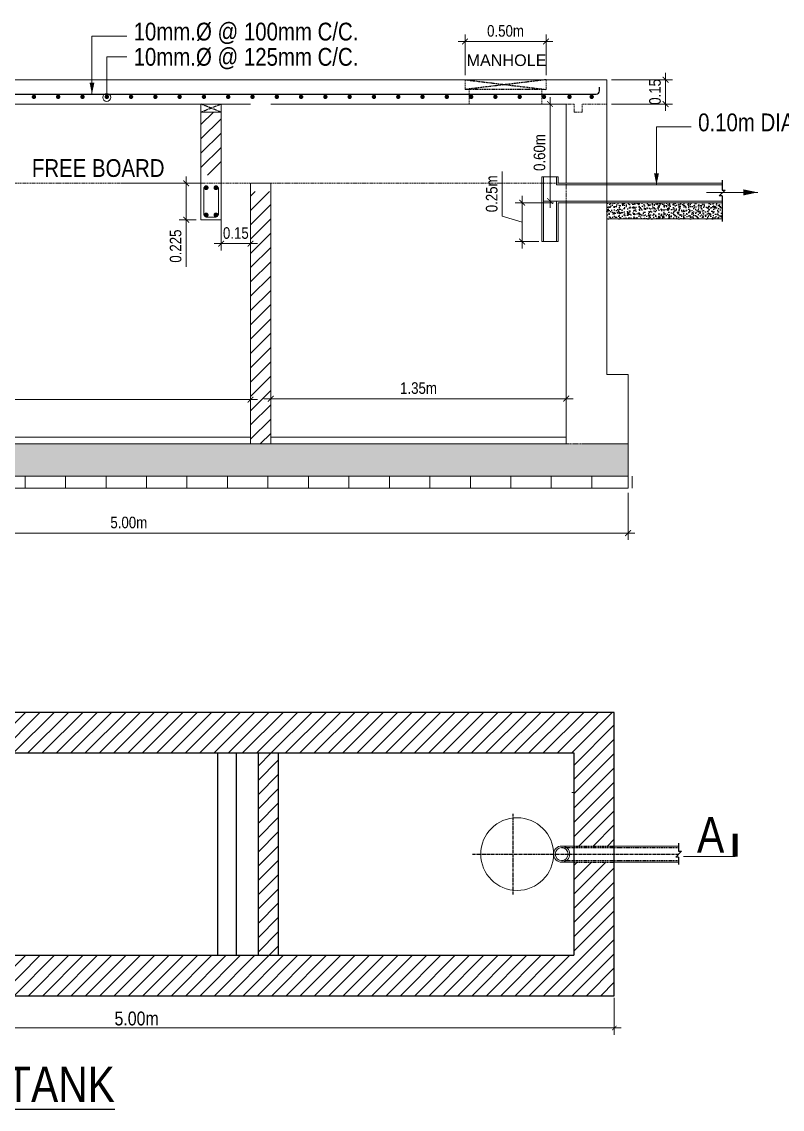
# Model space of a CAD drawing. Header units: inches. Extents: x -4010 to 65129, y -40138 to -1318.
# Drawn here: x 51222.6 to 51551.3, y -30250.5 to -29780 of the extents above; entities that cross this region are included whole.
import ezdxf

# ---------------------------------------------------------------- set-up
doc = ezdxf.new("R2010")
doc.units = ezdxf.units.IN
doc.header["$MEASUREMENT"] = 0
doc.header["$PDMODE"] = 99
for name, pattern in [('ACAD_ISO04W100', [30.5, 24, -3, 0.5, -3]), ('CENTER', [2, 1.25, -0.25, 0.25, -0.25]), ('DASHED', [0.75, 0.5, -0.25]), ('DASHED2', [0.375, 0.25, -0.125])]:
    doc.linetypes.add(name, pattern=pattern)
for name, color, linetype, lineweight in [('Brick', 42, 'Continuous', 0), ('DIM', 7, 'Continuous', 15), ('dot', 30, 'DASHED2', 15), ('GRID', 8, 'ACAD_ISO04W100', 15), ('LINE', 8, 'Continuous', 13), ('TAXT', 150, 'Continuous', 0)]:
    doc.layers.add(name, color=color, linetype=linetype, lineweight=lineweight)
for name, color, linetype in [('GRIDE', 8, 'CENTER'), ('Hatch', 3, 'Continuous'), ('LINE-1', 5, 'Continuous'), ('Rod', 1, 'Continuous'), ('wall', 3, 'Continuous')]:
    doc.layers.add(name, color=color, linetype=linetype)
doc.layers.add('text', color=7, linetype='Continuous', true_color=0x6a7cf1)
doc.styles.add('ARIAL', font='arial.ttf')
doc.styles.add('NARROW', font='ARIALN.TTF')
doc.styles.get("Standard").update_dxf_attribs({"font": 'ARIALN.TTF'})
doc.dimstyles.new('3-16', dxfattribs={"dimtxt": 5, "dimasz": 2.5, "dimexe": 3, "dimexo": 2, "dimgap": 2, "dimtad": 1, "dimdec": 1, "dimzin": 3, "dimdsep": 46, "dimlunit": 4, "dimtxsty": 'NARROW', "dimblk": 'ARCHTICK', "dimcen": 0, "dimdle": 3, "dimclrd": 256, "dimclre": 256, "dimclrt": 7, "dimaunit": 1, "dimadec": 3, "dimazin": 1, "dimtfac": 1, "dimtdec": 1, "dimtofl": 0, "dimtmove": 0, "dimatfit": 3, "dimldrblk": 'CLOSED', "dimfxl": 1, "dimtolj": 1, "dimtzin": 0, "dimlwd": -1, "dimlwe": -1, "dimarcsym": 0})
doc.dimstyles.new('L-SECTION', dxfattribs={"dimtxt": 4, "dimasz": 2, "dimexe": 3, "dimexo": 1, "dimgap": 1, "dimtad": 1, "dimdec": 0, "dimzin": 3, "dimdsep": 46, "dimlunit": 4, "dimtxsty": 'Standard', "dimblk1": 'ARCHTICK', "dimblk2": 'ARCHTICK', "dimsah": 1, "dimcen": 0.09375, "dimdle": 3, "dimclrd": 6, "dimclre": 6, "dimclrt": 6, "dimadec": 0, "dimazin": 0, "dimtfac": 1, "dimtdec": 0, "dimtofl": 0, "dimtmove": 1, "dimatfit": 3, "dimldrblk": 'ARCHTICK', "dimfxl": 3, "dimtolj": 1, "dimtzin": 0, "dimlwd": -1, "dimlwe": -1, "dimarcsym": 0})
pattern_1 = [(45, (-33431.412, -36936.803), (-3.09359217, 3.09359217), [])]

# ---------------------------------------------------------------- blocks, each defined once
blk = doc.blocks.new('AR')
at = {"layer": 'DIM'}
blk.add_lwpolyline([(0, 0, 0, 37.5, 0), (89.2, 0, 37.5, 37.5, 0)], format="xyseb", dxfattribs=at)
blk = doc.blocks.new('_DOTSMALL')
at = {"color": 0, "linetype": 'ByBlock', "const_width": 0.5}
blk.add_lwpolyline([(-0.0625, 0, 1), (0.0625, 0, 1)], format="xyb", close=True, dxfattribs=at)
blk = doc.blocks.new('_ArchTick')
at = {"layer": 'GRID', "color": 0, "const_width": 0.15}
blk.add_lwpolyline([(-0.5, -0.5), (0.5, 0.5)], dxfattribs=at)
blk = doc.blocks.new('*D1101')
at = {"layer": 'Defpoints', "color": 0, "linetype": 'ByBlock'}
for p in [(51065.71, -30201.36), (51478.71, -30201.36), (51478.71, -30215.33)]:
    blk.add_point(p, dxfattribs=at)
at = {"layer": 'DIM', "color": 6}
for p, q in [((51065.71, -30202.36), (51065.71, -30218.33)), ((51478.71, -30202.36), (51478.71, -30218.33)), ((51062.71, -30215.33), (51481.71, -30215.33))]:
    blk.add_line(p, q, dxfattribs=at)
at = {"layer": 'DIM', "color": 6, "linetype": 'ByBlock', "xscale": 2, "yscale": 2, "zscale": 2, "rotation": 180}
blk.add_blockref('_ArchTick', (51065.71, -30215.33), dxfattribs=at)
at = {"layer": 'DIM', "color": 6, "linetype": 'ByBlock', "xscale": 2, "yscale": 2, "zscale": 2}
blk.add_blockref('_ArchTick', (51478.71, -30215.33), dxfattribs=at)
at = {"layer": 'DIM', "color": 6, "linetype": 'ByBlock', "insert": (51272.21, -30211.27), "char_height": 4, "attachment_point": 5}
blk.add_mtext('\\A1;{\\H1.5x;5.00m}', dxfattribs=at)
blk = doc.blocks.new('*D1105')
at = {"layer": 'Defpoints', "color": 0, "linetype": 'Continuous'}
for p in [(51449.19, -29788.52), (51414.19, -29805.08), (51449.19, -29805.08)]:
    blk.add_point(p, dxfattribs=at)
at = {"layer": 'TAXT', "linetype": 'Continuous'}
for p, q in [((51414.19, -29803.08), (51414.19, -29785.52)), ((51449.19, -29803.08), (51449.19, -29785.52)), ((51411.19, -29788.52), (51452.19, -29788.52))]:
    blk.add_line(p, q, dxfattribs=at)
at = {"layer": 'TAXT', "linetype": 'Continuous', "xscale": 2.5, "yscale": 2.5, "zscale": 2.5, "rotation": 180}
blk.add_blockref('_ArchTick', (51414.19, -29788.52), dxfattribs=at)
at = {"layer": 'TAXT', "linetype": 'Continuous', "xscale": 2.5, "yscale": 2.5, "zscale": 2.5}
blk.add_blockref('_ArchTick', (51449.19, -29788.52), dxfattribs=at)
at = {"layer": 'TAXT', "color": 7, "linetype": 'Continuous', "insert": (51431.69, -29783.96), "char_height": 5, "attachment_point": 5, "style": 'NARROW'}
blk.add_mtext('\\A1;0.50m', dxfattribs=at)
blk = doc.blocks.new('_Closed')
at = {"layer": 'wall', "color": 0, "lineweight": -2}
for p, q in [((-1, 0.17), (0, 0)), ((-1, 0.17), (-1, -0.17)), ((0, 0), (-1, -0.17)), ((0, 0), (-1, 0))]:
    blk.add_line(p, q, dxfattribs=at)
blk = doc.blocks.new('*D1107')
at = {"layer": 'Defpoints', "color": 0, "linetype": 'Continuous'}
for p in [(51308.77, -29849.88), (51321.44, -29849.88), (51321.44, -29875.98)]:
    blk.add_point(p, dxfattribs=at)
at = {"layer": 'TAXT', "linetype": 'Continuous'}
for p, q in [((51308.77, -29851.88), (51308.77, -29878.98)), ((51321.44, -29851.88), (51321.44, -29878.98)), ((51305.77, -29875.98), (51324.44, -29875.98))]:
    blk.add_line(p, q, dxfattribs=at)
at = {"layer": 'TAXT', "linetype": 'Continuous', "xscale": 2.5, "yscale": 2.5, "zscale": 2.5, "rotation": 180}
blk.add_blockref('_ArchTick', (51308.77, -29875.98), dxfattribs=at)
at = {"layer": 'TAXT', "linetype": 'Continuous', "xscale": 2.5, "yscale": 2.5, "zscale": 2.5}
blk.add_blockref('_ArchTick', (51321.44, -29875.98), dxfattribs=at)
at = {"layer": 'TAXT', "color": 7, "linetype": 'Continuous', "insert": (51315.11, -29871.43), "char_height": 5, "attachment_point": 5, "style": 'NARROW'}
blk.add_mtext('\\A1;0.15', dxfattribs=at)
blk = doc.blocks.new('*D1108')
at = {"layer": 'Defpoints', "color": 0, "linetype": 'Continuous'}
for p in [(51300.02, -29849.88), (51293.64, -29865.63), (51300.02, -29865.63)]:
    blk.add_point(p, dxfattribs=at)
at = {"layer": 'TAXT', "linetype": 'Continuous'}
for p, q in [((51293.64, -29846.88), (51293.64, -29865.63)), ((51298.02, -29849.88), (51290.64, -29849.88)), ((51298.02, -29865.63), (51290.64, -29865.63)), ((51293.64, -29865.63), (51293.64, -29886))]:
    blk.add_line(p, q, dxfattribs=at)
at = {"layer": 'TAXT', "linetype": 'Continuous', "xscale": 2.5, "yscale": 2.5, "zscale": 2.5}
for p, rotation in [((51293.64, -29849.88), 90), ((51293.64, -29865.63), 270)]:
    blk.add_blockref('_ArchTick', p, dxfattribs=dict(at, rotation=rotation))
at = {"layer": 'TAXT', "color": 7, "linetype": 'Continuous', "insert": (51289.09, -29877.06), "char_height": 5, "attachment_point": 5, "rotation": 90, "style": 'NARROW'}
blk.add_mtext('\\A1;0.225', dxfattribs=at)
blk = doc.blocks.new('*D1112')
at = {"layer": 'Defpoints', "color": 0, "linetype": 'Continuous'}
for p in [(51475.44, -29805.08), (51475.44, -29815.58), (51500.87, -29815.58)]:
    blk.add_point(p, dxfattribs=at)
at = {"layer": 'TAXT', "linetype": 'Continuous'}
for p, q in [((51500.87, -29802.08), (51500.87, -29818.58)), ((51477.44, -29805.08), (51503.87, -29805.08)), ((51477.44, -29815.58), (51503.87, -29815.58))]:
    blk.add_line(p, q, dxfattribs=at)
at = {"layer": 'TAXT', "linetype": 'Continuous', "xscale": 2.5, "yscale": 2.5, "zscale": 2.5}
for p, rotation in [((51500.87, -29805.08), 90), ((51500.87, -29815.58), 270)]:
    blk.add_blockref('_ArchTick', p, dxfattribs=dict(at, rotation=rotation))
at = {"layer": 'TAXT', "color": 7, "linetype": 'Continuous', "insert": (51496.32, -29810.33), "char_height": 5, "attachment_point": 5, "rotation": 90, "style": 'NARROW'}
blk.add_mtext('\\A1;0.15', dxfattribs=at)
blk = doc.blocks.new('*D1116')
at = {"layer": 'Defpoints', "color": 0, "linetype": 'Continuous'}
for p in [(51053.02, -29981.83), (51484.64, -29981.83), (51484.64, -30001.2)]:
    blk.add_point(p, dxfattribs=at)
at = {"layer": 'TAXT', "linetype": 'Continuous'}
for p, q in [((51053.02, -29983.83), (51053.02, -30004.2)), ((51484.64, -29983.83), (51484.64, -30004.2)), ((51050.02, -30001.2), (51487.64, -30001.2))]:
    blk.add_line(p, q, dxfattribs=at)
at = {"layer": 'TAXT', "linetype": 'Continuous', "xscale": 2.5, "yscale": 2.5, "zscale": 2.5, "rotation": 180}
blk.add_blockref('_ArchTick', (51053.02, -30001.2), dxfattribs=at)
at = {"layer": 'TAXT', "linetype": 'Continuous', "xscale": 2.5, "yscale": 2.5, "zscale": 2.5}
blk.add_blockref('_ArchTick', (51484.64, -30001.2), dxfattribs=at)
at = {"layer": 'TAXT', "color": 7, "linetype": 'Continuous', "insert": (51268.83, -29996.65), "char_height": 5, "attachment_point": 5, "style": 'NARROW'}
blk.add_mtext('\\A1;5.00m', dxfattribs=at)
blk = doc.blocks.new('*D1117')
at = {"layer": 'Defpoints', "color": 0, "linetype": 'Continuous'}
for p in [(51457.94, -29815.58), (51450.94, -29857.56), (51457.94, -29857.56)]:
    blk.add_point(p, dxfattribs=at)
at = {"layer": 'TAXT', "linetype": 'Continuous'}
for p, q in [((51455.94, -29815.58), (51447.94, -29815.58)), ((51450.94, -29812.58), (51450.94, -29860.56)), ((51455.94, -29857.56), (51447.94, -29857.56))]:
    blk.add_line(p, q, dxfattribs=at)
at = {"layer": 'TAXT', "linetype": 'Continuous', "xscale": 2.5, "yscale": 2.5, "zscale": 2.5}
for p, rotation in [((51450.94, -29815.58), 90), ((51450.94, -29857.56), 270)]:
    blk.add_blockref('_ArchTick', p, dxfattribs=dict(at, rotation=rotation))
at = {"layer": 'TAXT', "color": 7, "linetype": 'Continuous', "insert": (51446.39, -29836.57), "char_height": 5, "attachment_point": 5, "rotation": 90, "style": 'NARROW'}
blk.add_mtext('\\A1;0.60m', dxfattribs=at)
blk = doc.blocks.new('*D1118')
at = {"layer": 'Defpoints', "color": 0, "linetype": 'Continuous'}
for p in [(51454.44, -29858.26), (51438.86, -29875.06), (51448.14, -29875.06)]:
    blk.add_point(p, dxfattribs=at)
at = {"layer": 'TAXT', "linetype": 'Continuous'}
for p, q in [((51430.3, -29864.09), (51430.3, -29844.77)), ((51452.44, -29858.26), (51435.86, -29858.26)), ((51438.86, -29855.26), (51438.86, -29878.06)), ((51438.86, -29866.66), (51430.3, -29864.09)), ((51446.14, -29875.06), (51435.86, -29875.06))]:
    blk.add_line(p, q, dxfattribs=at)
at = {"layer": 'TAXT', "linetype": 'Continuous', "xscale": 2.5, "yscale": 2.5, "zscale": 2.5}
for p, rotation in [((51438.86, -29858.26), 90), ((51438.86, -29875.06), 270)]:
    blk.add_blockref('_ArchTick', p, dxfattribs=dict(at, rotation=rotation))
at = {"layer": 'TAXT', "color": 7, "linetype": 'Continuous', "insert": (51425.75, -29854.43), "char_height": 5, "attachment_point": 5, "rotation": 90, "style": 'NARROW'}
blk.add_mtext('\\A1;0.25m', dxfattribs=at)
blk = doc.blocks.new('*D1120')
at = {"layer": 'Defpoints', "color": 0, "linetype": 'Continuous'}
for p in [(51321.44, -29943.47), (51079.94, -29959.78), (51321.44, -29959.78)]:
    blk.add_point(p, dxfattribs=at)
at = {"layer": 'TAXT', "linetype": 'Continuous'}
for p, q in [((51076.94, -29943.47), (51324.44, -29943.47)), ((51079.94, -29957.78), (51079.94, -29940.47)), ((51321.44, -29957.78), (51321.44, -29940.47))]:
    blk.add_line(p, q, dxfattribs=at)
at = {"layer": 'TAXT', "linetype": 'Continuous', "xscale": 2.5, "yscale": 2.5, "zscale": 2.5, "rotation": 180}
blk.add_blockref('_ArchTick', (51079.94, -29943.47), dxfattribs=at)
at = {"layer": 'TAXT', "linetype": 'Continuous', "xscale": 2.5, "yscale": 2.5, "zscale": 2.5}
blk.add_blockref('_ArchTick', (51321.44, -29943.47), dxfattribs=at)
at = {"layer": 'TAXT', "color": 7, "linetype": 'Continuous', "insert": (51200.69, -29938.92), "char_height": 5, "attachment_point": 5, "style": 'NARROW'}
blk.add_mtext('\\A1;3.00m', dxfattribs=at)
blk = doc.blocks.new('*D1121')
at = {"layer": 'Defpoints', "color": 0, "linetype": 'Continuous'}
for p in [(51457.94, -29943.06), (51330.19, -29959.78), (51457.94, -29959.78)]:
    blk.add_point(p, dxfattribs=at)
at = {"layer": 'TAXT', "linetype": 'Continuous'}
for p, q in [((51327.19, -29943.06), (51460.94, -29943.06)), ((51330.19, -29957.78), (51330.19, -29940.06)), ((51457.94, -29957.78), (51457.94, -29940.06))]:
    blk.add_line(p, q, dxfattribs=at)
at = {"layer": 'TAXT', "linetype": 'Continuous', "xscale": 2.5, "yscale": 2.5, "zscale": 2.5, "rotation": 180}
blk.add_blockref('_ArchTick', (51330.19, -29943.06), dxfattribs=at)
at = {"layer": 'TAXT', "linetype": 'Continuous', "xscale": 2.5, "yscale": 2.5, "zscale": 2.5}
blk.add_blockref('_ArchTick', (51457.94, -29943.06), dxfattribs=at)
at = {"layer": 'TAXT', "color": 7, "linetype": 'Continuous', "insert": (51394.07, -29938.51), "char_height": 5, "attachment_point": 5, "style": 'NARROW'}
blk.add_mtext('\\A1;1.35m', dxfattribs=at)

msp = doc.modelspace()

# ---------------------------------------------------------------- hatches: boundary and pattern name
at = {"layer": 'Hatch', "linetype": 'Continuous'}
h = msp.add_hatch(dxfattribs=at)
h.set_pattern_fill('ANSI31', color=256, scale=35, style=0)
h.set_pattern_definition([(45, (-32969.68, -36927.6436), (-3.09359217, 3.09359217), [])])
h.paths.add_polyline_path([(51308.77, -29819.078), (51300.02, -29819.078), (51300.02, -29846.378), (51308.77, -29846.378)])
h = msp.add_hatch(dxfattribs=at)
h.set_pattern_fill('ANSI31', color=256, scale=35, style=0)
h.set_pattern_definition([(45, (-32948.2585, -36927.6436), (-3.09359217, 3.09359217), [])])
h.paths.add_polyline_path([(51330.192, -29899.578), (51330.192, -29871.578), (51330.192, -29853.378), (51321.442, -29853.378), (51321.442, -29871.578), (51321.442, -29899.578), (51321.442, -29948.064, -1), (51321.442, -29948.117), (51321.442, -29962.158), (51321.442, -29962.578), (51330.192, -29962.578), (51330.192, -29948.117, -1), (51330.192, -29948.064), (51330.192, -29947.95)])
h.paths.add_polyline_path([(51323.353, -29946.41), (51328.281, -29946.41), (51328.281, -29949.77), (51323.353, -29949.77)], flags=24)
at = {"layer": 'Hatch'}
h = msp.add_hatch(dxfattribs=at)
h.set_pattern_fill('AR-CONC', color=256, scale=0.42, style=0)
h.set_pattern_definition([(50, (51293.978, -30228.721), (3.012493, -0.263559), [0.315, -3.465]), (355, (51293.978, -30228.721), (-0.582756, 3.159207), [0.252, -2.772]), (100.4514, (51294.229, -30228.743), (2.42974, 2.895646), [0.267709, -2.944797]), (46.1842, (51293.978, -30227.881), (4.482412, -0.69518), [0.4725, -5.1975]), (96.6356, (51294.3514, -30227.939), (3.925583, 4.091295), [0.401563, -4.417195]), (351.1842, (51293.978, -30227.881), (3.92558, 4.0913), [0.378, -4.158]), (21, (51294.398, -30228.091), (2.50701, -1.691), [0.315, -3.465]), (326, (51294.398, -30228.091), (1.021924, 3.04563), [0.252, -2.772]), (71.4514, (51294.6068, -30228.232), (3.528935, 1.354628), [0.267709, -2.944797]), (37.5, (51293.9779, -30228.721), (0.0510714, 1.3981542), [0, -2.7384, 0, -2.814, 0, -2.7825]), (7.5, (51293.9779, -30228.721), (1.104892, 1.656529), [0, -1.6044, 0, -2.6754, 0, -1.0605]), (327.5, (51293.0413, -30228.721), (2.2420542, -0.0947305), [0, -1.05, 0, -3.276, 0, -4.347]), (317.5, (51292.6213, -30228.721), (2.449382, 0.420441), [0, -1.365, 0, -2.1756, 0, -3.087])])
h.paths.add_polyline_path([(51475.442, -29858.26), (51475.442, -29865.26), (51525.345, -29865.26), (51525.345, -29858.26)])
h = msp.add_hatch(dxfattribs=at)
h.set_pattern_fill('AR-CONC', color=256, scale=0.42, style=0)
h.set_pattern_definition([(50, (-33434.679, -36927.6436), (3.01249277, -0.26355897), [0.315, -3.465]), (355, (-33434.679, -36927.6436), (-0.5827556, 3.15920696), [0.252, -2.772]), (100.4514, (-33434.428, -36927.6655), (2.4297394, 2.89564608), [0.2677088, -2.94479687]), (46.1842, (-33434.679, -36926.8036), (4.4824124, -0.69517986), [0.4725, -5.1975]), (96.6356, (-33434.3054, -36926.8615), (3.92558336, 4.09129506), [0.4015632, -4.4171946]), (351.1842, (-33434.679, -36926.8036), (3.92558017, 4.09129812), [0.378, -4.158]), (21, (-33434.259, -36927.0136), (2.50700962, -1.69099934), [0.315, -3.465]), (326, (-33434.259, -36927.0136), (1.02192439, 3.04563019), [0.252, -2.772]), (71.4514, (-33434.05, -36927.1545), (3.52893504, 1.35462809), [0.2677088, -2.94479687]), (37.5, (-33434.6789, -36927.6436), (0.051071392, 1.398154186), [0, -2.7384, 0, -2.814, 0, -2.7825]), (7.5, (-33434.6789, -36927.6436), (1.104892057, 1.65652919), [0, -1.6044, 0, -2.6754, 0, -1.0605]), (327.5, (-33435.6155, -36927.6436), (2.242054232, -0.094730461), [0, -1.05, 0, -3.276, 0, -4.347]), (317.5, (-33436.0355, -36927.6436), (2.44938191, 0.420440926), [0, -1.365, 0, -2.1756, 0, -3.087])])
h.paths.add_polyline_path([(51484.642, -29962.578), (51467.112, -29962.578), (51466.692, -29962.578), (51457.942, -29962.578), (51330.192, -29962.578), (51321.442, -29962.578), (51109.302, -29962.578, -1), (51109.25, -29962.578), (51108.856, -29962.578), (51079.942, -29962.578), (51077.301, -29962.578), (51077.301, -29959.078), (51073.011, -29959.078), (51073.011, -29962.578), (51062.442, -29962.578), (51053.02, -29962.578), (51053.02, -29976.578), (51484.642, -29976.578)])
at = {"layer": 'Hatch', "linetype": 'Continuous'}
h = msp.add_hatch(dxfattribs=at)
h.set_pattern_fill('ANSI31', color=256, scale=35, style=0)
h.set_pattern_definition(pattern_1)
h.paths.add_polyline_path([(51478.709, -30078.861), (51065.709, -30078.861), (51065.709, -30108.611), (51065.709, -30122.611), (51065.709, -30136.611), (51083.209, -30136.611), (51083.209, -30128.542, -1), (51083.209, -30128.489), (51083.209, -30128.375), (51083.209, -30113.473, -1), (51083.209, -30113.421), (51083.209, -30113.307), (51083.209, -30096.361), (51297.729, -30096.361, -1), (51297.782, -30096.361), (51311.154, -30096.361, -1), (51311.206, -30096.361), (51324.289, -30096.361), (51324.709, -30096.361), (51461.209, -30096.361), (51461.209, -30113.421, -1), (51461.209, -30113.473), (51461.209, -30117.986), (51461.209, -30128.489, -1), (51461.209, -30128.542), (51461.209, -30134.441), (51461.209, -30136.611), (51478.709, -30136.611)])
h.paths.add_polyline_path([(51478.709, -30143.611), (51461.209, -30143.611), (51461.209, -30183.861), (51324.009, -30183.861), (51311.206, -30183.861, -1), (51311.154, -30183.861), (51311.04, -30183.861), (51297.782, -30183.861, -1), (51297.729, -30183.861), (51297.615, -30183.861), (51083.209, -30183.861), (51083.209, -30143.611), (51065.709, -30143.611), (51065.709, -30157.611), (51065.709, -30171.611), (51065.709, -30201.361), (51478.709, -30201.361)])
h.paths.add_polyline_path([(51076.421, -30125.6), (51082.371, -30125.6), (51082.371, -30130.85), (51076.421, -30130.85)], flags=24)
h.paths.add_polyline_path([(51468.735, -30129.467), (51472.095, -30129.467), (51472.095, -30132.827), (51468.735, -30132.827)], flags=24)
h = msp.add_hatch(dxfattribs=at)
h.set_pattern_fill('ANSI31', color=256, scale=35, style=0)
h.set_pattern_definition(pattern_1)
h.paths.add_polyline_path([(51333.459, -30096.361), (51324.709, -30096.361), (51324.709, -30168.111), (51324.709, -30183.861), (51333.459, -30183.861), (51333.459, -30168.111)])
h.paths.add_polyline_path([(51037.709, -30157.611), (51037.709, -30171.611), (51065.709, -30171.611), (51065.709, -30157.611), (51051.709, -30157.611)])
h.paths.add_polyline_path([(51051.709, -30122.611), (51065.709, -30122.611), (51065.709, -30108.611), (51037.709, -30108.611), (51037.709, -30136.611), (51051.709, -30136.611)])
h.paths.add_polyline_path([(51051.709, -30143.611), (51037.709, -30143.611), (51037.709, -30157.611), (51051.709, -30157.611)])
at = {"layer": 'LINE'}
h = msp.add_hatch(dxfattribs=at)
h.set_pattern_fill('LINE', color=256, scale=140, angle=90, style=0)
h.set_pattern_definition([(90, (51101.477, -30225.221), (-17.5, 1e-15), [])])
h.paths.add_polyline_path([(51057.647, -29976.578), (51057.647, -29981.828), (51303.941, -29981.828), (51303.941, -29976.578)])
h = msp.add_hatch(dxfattribs=at)
h.set_pattern_fill('LINE', color=256, scale=140, angle=90, style=0)
h.set_pattern_definition([(90, (51293.978, -30225.221), (-17.5, 1e-15), [])])
h.paths.add_polyline_path([(51250.147, -29976.578), (51250.147, -29981.828), (51496.442, -29981.828), (51496.442, -29976.578)])

# ---------------------------------------------------------------- linework, layer by layer
at = {"layer": 'Brick'}
for p, q in [((51300.02, -29819.078), (51308.77, -29819.078)), ((51300.02, -29865.628), (51300.02, -29819.078)), ((51308.77, -29865.628), (51308.77, -29819.078)), ((51321.442, -29899.578), (51321.442, -29849.878)), ((51330.192, -29849.878), (51321.442, -29849.878)), ((51330.192, -29899.578), (51330.192, -29849.878)), ((51300.02, -29865.628), (51308.77, -29865.628)), ((51321.442, -29962.578), (51321.442, -29899.578)), ((51330.192, -29962.578), (51330.192, -29899.578))]:
    msp.add_line(p, q, dxfattribs=at)
at = {"layer": 'DIM'}
for p, q in [((51321.022, -29815.578), (51312.955, -29815.578)), ((51446.322, -29815.578), (51442.279, -29815.578)), ((51457.942, -29849.458), (51457.942, -29838.095)), ((51301.227, -29851.737), (51301.227, -29863.621)), ((51307.564, -29851.737), (51307.564, -29863.621)), ((51302.271, -29864.589), (51306.52, -29864.589)), ((51484.642, -29932.547), (51484.642, -29962.578)), ((51321.442, -29962.158), (51321.442, -29947.95)), ((51321.442, -29962.158), (51321.442, -29947.95)), ((51330.192, -29962.158), (51330.192, -29947.95)), ((51330.192, -29962.158), (51330.192, -29947.95)), ((51457.942, -29962.158), (51457.942, -29947.95)), ((51321.022, -29962.578), (51312.955, -29962.578)), ((51467.112, -29962.578), (51484.642, -29962.578)), ((51323.589, -30096.361), (51297.615, -30096.361)), ((51324.289, -30096.361), (51311.04, -30096.361)), ((51461.349, -30113.447), (51460.292, -30113.447)), ((51461.209, -30117.986), (51461.209, -30113.307)), ((51447.341, -30128.484), (51447.542, -30128.678)), ((51461.209, -30134.441), (51461.209, -30128.375)), ((51425.472, -30151.156), (51425.674, -30151.35)), ((51324.289, -30183.861), (51297.615, -30183.861)), ((51324.289, -30183.861), (51311.04, -30183.861)), ((51324.289, -30183.861), (51311.04, -30183.861))]:
    msp.add_line(p, q, dxfattribs=at)
at = {"layer": 'DIM', "lineweight": 5}
for p, q in [((51300.02, -29849.878), (51265.828, -29849.878)), ((51478.709, -30191.283), (51478.709, -30189.883))]:
    msp.add_line(p, q, dxfattribs=at)
at = {"layer": 'dot'}
for points, const_width in [([(51227.345, -29812.469, 1), (51228.29, -29812.469, 1)], 0.945), ([(51237.845, -29812.469, 1), (51238.79, -29812.469, 1)], 0.945), ([(51248.345, -29812.469, 1), (51249.29, -29812.469, 1)], 0.945), ([(51258.845, -29812.469, 1), (51259.79, -29812.469, 1)], 0.945), ([(51269.345, -29812.469, 1), (51270.29, -29812.469, 1)], 0.945), ([(51279.845, -29812.469, 1), (51280.79, -29812.469, 1)], 0.945), ([(51290.345, -29812.469, 1), (51291.29, -29812.469, 1)], 0.945), ([(51300.845, -29812.469, 1), (51301.79, -29812.469, 1)], 0.945), ([(51311.345, -29812.469, 1), (51312.29, -29812.469, 1)], 0.945), ([(51321.845, -29812.469, 1), (51322.79, -29812.469, 1)], 0.945), ([(51332.345, -29812.469, 1), (51333.29, -29812.469, 1)], 0.945), ([(51342.845, -29812.469, 1), (51343.79, -29812.469, 1)], 0.945), ([(51353.345, -29812.469, 1), (51354.29, -29812.469, 1)], 0.945), ([(51363.845, -29812.469, 1), (51364.79, -29812.469, 1)], 0.945), ([(51374.345, -29812.469, 1), (51375.29, -29812.469, 1)], 0.945), ([(51384.845, -29812.469, 1), (51385.79, -29812.469, 1)], 0.945), ([(51395.345, -29812.469, 1), (51396.29, -29812.469, 1)], 0.945), ([(51405.845, -29812.469, 1), (51406.79, -29812.469, 1)], 0.945), ([(51416.345, -29812.469, 1), (51417.29, -29812.469, 1)], 0.945), ([(51426.845, -29812.469, 1), (51427.79, -29812.469, 1)], 0.945), ([(51437.345, -29812.469, 1), (51438.29, -29812.469, 1)], 0.945), ([(51447.845, -29812.469, 1), (51448.79, -29812.469, 1)], 0.945), ([(51458.894, -29812.469, 1), (51459.839, -29812.469, 1)], 0.945), ([(51468.464, -29812.469, 1), (51469.409, -29812.469, 1)], 0.945), ([(51301.746, -29851.778, -1), (51302.796, -29851.778, -1)], 1.05), ([(51307.045, -29851.778, 1), (51305.995, -29851.778, 1)], 1.05), ([(51301.746, -29863.579, -1), (51302.796, -29863.579, -1)], 1.05), ([(51307.045, -29863.579, 1), (51305.995, -29863.579, 1)], 1.05)]:
    msp.add_lwpolyline(points, format="xyb", close=True, dxfattribs=dict(at, const_width=const_width))
at = {"layer": 'GRIDE', "linetype": 'DASHED'}
for p, q in [((51449.192, -29805.078), (51414.192, -29809.278)), ((51414.192, -29805.078), (51449.192, -29809.278)), ((51447.442, -29809.278), (51415.942, -29809.278))]:
    msp.add_line(p, q, dxfattribs=at)
at = {"layer": 'GRIDE'}
for p, q in [((51300.02, -29819.078), (51308.77, -29815.578)), ((51308.77, -29819.078), (51300.02, -29815.578)), ((51434.959, -30157.611), (51434.959, -30122.611)), ((51417.459, -30140.111), (51506.525, -30140.111))]:
    msp.add_line(p, q, dxfattribs=at)
at = {"layer": 'LINE'}
for p, q in [((51252.918, -29786.166), (51267.928, -29786.166)), ((51252.918, -29811.297), (51252.918, -29786.166)), ((51259.303, -29795.207), (51267.928, -29795.207)), ((51259.303, -29811.757), (51259.303, -29795.207)), ((51034.442, -29805.078), (51475.442, -29805.078)), ((51475.442, -29805.078), (51475.442, -29815.578)), ((51415.942, -29809.278), (51414.192, -29809.278)), ((51449.192, -29809.278), (51447.442, -29809.278)), ((51079.942, -29815.578), (51321.442, -29815.578)), ((51300.02, -29815.578), (51308.77, -29815.578)), ((51300.02, -29819.078), (51300.02, -29815.578)), ((51308.77, -29819.078), (51308.77, -29815.578)), ((51330.192, -29815.578), (51457.942, -29815.578)), ((51457.942, -29815.578), (51457.942, -29849.878)), ((51475.442, -29815.578), (51475.442, -29932.547)), ((51496.953, -29850.578), (51496.953, -29825.447)), ((51496.953, -29825.447), (51511.963, -29825.447)), ((51447.442, -29847.06), (51447.442, -29875.06)), ((51454.442, -29847.06), (51447.442, -29847.06)), ((51448.142, -29847.06), (51448.142, -29875.06)), ((51453.742, -29847.06), (51453.742, -29850.578)), ((51454.442, -29847.06), (51454.442, -29849.878)), ((51453.742, -29850.578), (51525.345, -29850.578)), ((51454.442, -29849.878), (51525.345, -29849.878)), ((51518.571, -29853.808), (51540.732, -29853.808)), ((51453.742, -29857.56), (51453.742, -29875.06)), ((51453.742, -29857.56), (51525.345, -29857.56)), ((51454.442, -29858.26), (51454.442, -29875.06)), ((51454.442, -29858.26), (51525.345, -29858.26)), ((51457.942, -29858.26), (51457.942, -29962.578)), ((51475.442, -29865.26), (51525.345, -29865.26)), ((51454.442, -29875.06), (51447.442, -29875.06)), ((51475.442, -29932.547), (51484.642, -29932.547)), ((51079.942, -29959.778), (51321.442, -29959.778)), ((51330.192, -29959.778), (51457.942, -29959.778)), ((51079.942, -29962.578), (51321.442, -29962.578)), ((51321.442, -29962.578), (51330.192, -29962.578)), ((51330.192, -29962.578), (51457.942, -29962.578)), ((51484.642, -29981.828), (51484.642, -29962.578)), ((51484.642, -29981.828), (51484.642, -29962.578)), ((51053.02, -29976.578), (51484.642, -29976.578)), ((51053.02, -29981.828), (51484.642, -29981.828)), ((51455.959, -30136.611), (51461.209, -30136.611)), ((51478.709, -30136.611), (51506.718, -30136.611)), ((51530.934, -30141.155), (51508.557, -30141.155)), ((51455.959, -30143.611), (51461.209, -30143.611)), ((51478.709, -30143.611), (51506.718, -30143.611))]:
    msp.add_line(p, q, dxfattribs=at)
at = {"layer": 'LINE', "linetype": 'DASHED'}
for p, q in [((51414.192, -29809.278), (51414.192, -29805.078)), ((51449.192, -29809.278), (51449.192, -29805.078)), ((51415.942, -29815.578), (51415.942, -29809.278)), ((51447.442, -29815.578), (51447.442, -29809.278)), ((51461.391, -29815.578), (51457.942, -29815.578)), ((51461.391, -29815.578), (51461.391, -29819.078)), ((51464.891, -29815.578), (51464.891, -29819.078)), ((51475.442, -29815.578), (51464.891, -29815.578)), ((51464.891, -29819.078), (51461.391, -29819.078)), ((51457.942, -29858.26), (51457.942, -29847.708)), ((51090.442, -29849.878), (51457.942, -29849.878)), ((51457.942, -29962.578), (51466.692, -29962.578)), ((51466.692, -29962.578), (51475.442, -29962.578))]:
    msp.add_line(p, q, dxfattribs=at)
at = {"layer": 'LINE', "const_width": 2.1}
msp.add_lwpolyline([(51530.934, -30131.283), (51530.934, -30141.155)], dxfattribs=at)
at = {"layer": 'LINE'}
for centre, radius in [((51259.303, -29812.726), 1.698), ((51436.709, -30140.111), 15.75), ((51455.959, -30140.111), 3.5), ((51455.959, -30140.111), 2.8)]:
    msp.add_circle(centre, radius, dxfattribs=at)
at = {"layer": 'LINE-1'}
for p, q in [((51525.345, -29848.563), (51525.345, -29852.829)), ((51524.097, -29855.325), (51526.592, -29852.829)), ((51525.345, -29852.829), (51526.592, -29852.829)), ((51525.345, -29855.325), (51524.097, -29855.325)), ((51525.345, -29855.325), (51525.345, -29866.426)), ((51506.525, -30135.347), (51506.525, -30138.864)), ((51505.277, -30141.359), (51507.772, -30138.864)), ((51506.525, -30138.864), (51507.772, -30138.864)), ((51506.525, -30141.359), (51505.277, -30141.359)), ((51506.525, -30141.359), (51506.525, -30144.547))]:
    msp.add_line(p, q, dxfattribs=at)
at = {"layer": 'LINE-1', "linetype": 'DASHED'}
for p, q in [((51455.959, -30137.311), (51506.718, -30137.311)), ((51461.209, -30136.611), (51478.709, -30136.611)), ((51455.959, -30142.911), (51506.718, -30142.911)), ((51461.209, -30143.611), (51478.709, -30143.611))]:
    msp.add_line(p, q, dxfattribs=at)
at = {"layer": 'Rod'}
for p, q in [((51066.371, -29811.297), (51470.892, -29811.297)), ((51472.292, -29809.897), (51472.292, -29808.354)), ((51083.209, -30096.361), (51324.709, -30096.361)), ((51307.219, -30096.361), (51307.219, -30183.861)), ((51315.256, -30096.361), (51315.256, -30183.861)), ((51324.709, -30096.361), (51324.709, -30168.111)), ((51324.709, -30096.361), (51461.209, -30096.361)), ((51333.459, -30096.361), (51333.459, -30168.111)), ((51461.209, -30096.361), (51461.209, -30183.861)), ((51324.709, -30168.111), (51324.709, -30183.861)), ((51333.459, -30168.111), (51333.459, -30183.861)), ((51083.209, -30183.861), (51324.709, -30183.861)), ((51324.009, -30183.861), (51461.209, -30183.861))]:
    msp.add_line(p, q, dxfattribs=at)
msp.add_lwpolyline([(51065.709, -30108.611), (51065.709, -30171.611), (51065.709, -30201.361), (51478.709, -30201.361), (51478.709, -30078.861), (51065.709, -30078.861), (51065.709, -30108.611)], dxfattribs=at)
msp.add_arc((51470.892, -29809.897), 1.4, 270, 0, dxfattribs=at)

# ---------------------------------------------------------------- block references
at = {"layer": 'DIM', "yscale": 0.4199999999982538, "zscale": 0.4199999999999999}
for p, xscale, rotation in [((51442.419, -29815.578), 0.4199999999982538, 90), ((51481.088, -29932.547), 0.4199999999982538, 270), ((51297.755, -30096.361), 0.4199999999982538, 90), ((51311.18, -30096.361), 0.4199999999982538, 90), ((51447.643, -30128.775), 0.4199999999974467, 46.03352224674708), ((51425.775, -30151.447), 0.4199999999974467, 226.0335222467471), ((51297.755, -30183.861), 0.4199999999982538, 270), ((51311.18, -30183.861), 0.4199999999982538, 270)]:
    msp.add_blockref('_DOTSMALL', p, dxfattribs=dict(at, xscale=xscale, rotation=rotation))
at = {"layer": 'DIM', "xscale": 0.4199999999982538, "yscale": 0.4199999999982538, "zscale": 0.4199999999999999}
for p in [(51457.942, -29838.235), (51457.942, -29948.09), (51461.209, -30113.447)]:
    msp.add_blockref('_DOTSMALL', p, dxfattribs=at)
at = {"layer": 'LINE'}
for p, xscale, yscale, zscale, rotation in [((51252.918, -29811.28), 0.05599999999685679, 0.05599999999685679, 0.05599999999999999, 90), ((51496.953, -29850.561), 0.05599999999685679, 0.05599999999685679, 0.05599999999999999, 90), ((51540.732, -29853.808), 0.06999999999970896, 0.06999999999970896, 0.06999999999999999, 180)]:
    msp.add_blockref('AR', p, dxfattribs=dict(at, xscale=xscale, yscale=yscale, zscale=zscale, rotation=rotation))

# ---------------------------------------------------------------- texts
at = {"layer": 'text'}
for s, height, p in [('10mm.%%C @ 100mm C/C.', 7.7, (51270.918, -29788.09)), ('10mm.%%C @ 125mm C/C.', 7.7, (51270.918, -29799.014)), ('0.10m DIA SOIL PIPE', 7.7, (51514.954, -29827.371)), ('FREE BOARD', 7.7, (51226.952, -29847.121)), ('A', 15.4, (51514.474, -30139.434)), ('%%uPLAN OF SEPTIC TANK', 15.4, (51066.807, -30247.416))]:
    msp.add_text(s, height=height, dxfattribs=at).set_placement(p)
at = {"layer": 'text', "insert": (51414.85, -29794.134), "char_height": 5, "width": 193.23704, "attachment_point": 1, "line_spacing_factor": 0.95, "style": 'ARIAL'}
msp.add_mtext('MANHOLE', dxfattribs=at)

# ---------------------------------------------------------------- dimensions: what is measured, and where the dimension line sits
at = {"layer": 'DIM', "linetype": 'ByBlock'}
dim = msp.add_linear_dim(base=(51478.709, -30215.333), p1=(51065.709, -30201.361), p2=(51478.709, -30201.361), text='{\\H1.5x;5.00m}', dimstyle='L-SECTION', override={"dimtmove": 1}, dxfattribs=at)
dim.commit()
dim.dimension.update_dxf_attribs({"geometry": '*D1101', "text_midpoint": (51272.209, -30211.269)})
at = {"layer": 'TAXT', "linetype": 'Continuous'}
for base, p1, p2, text, picture, middle in [((51449.192, -29788.515), (51414.192, -29805.078), (51449.192, -29805.078), '0.50m', '*D1105', (51431.692, -29783.962)), ((51321.442, -29943.475), (51079.942, -29959.778), (51321.442, -29959.778), '3.00m', '*D1120', (51200.692, -29938.922)), ((51457.942, -29943.06), (51330.192, -29959.778), (51457.942, -29959.778), '1.35m', '*D1121', (51394.067, -29938.508)), ((51484.642, -30001.201), (51053.02, -29981.828), (51484.642, -29981.828), '5.00m', '*D1116', (51268.831, -29996.648))]:
    dim = msp.add_linear_dim(base=base, p1=p1, p2=p2, text=text, dimstyle='3-16', dxfattribs=at)
    dim.commit()
    dim.dimension.update_dxf_attribs({"geometry": picture, "text_midpoint": middle})
dim = msp.add_linear_dim(base=(51500.87, -29815.578), p1=(51475.442, -29805.078), p2=(51475.442, -29815.578), angle=90, text='0.15', dimstyle='3-16', dxfattribs=at)
dim.commit()
dim.dimension.update_dxf_attribs({"geometry": '*D1112', "text_midpoint": (51500.87, -29810.328), "dimtype": 160})
for base, p1, p2, text, picture, middle in [((51450.943, -29857.56), (51457.942, -29815.578), (51457.942, -29857.56), '0.60m', '*D1117', (51446.39, -29836.569)), ((51293.641, -29865.628), (51300.02, -29849.878), (51300.02, -29865.628), '0.225', '*D1108', (51289.088, -29877.062))]:
    dim = msp.add_linear_dim(base=base, p1=p1, p2=p2, angle=90, text=text, dimstyle='3-16', dxfattribs=at)
    dim.commit()
    dim.dimension.update_dxf_attribs({"geometry": picture, "text_midpoint": middle})
dim = msp.add_linear_dim(base=(51438.856, -29875.06), p1=(51454.442, -29858.26), p2=(51448.142, -29875.06), angle=90, text='0.25m', dimstyle='3-16', override={"dimtmove": 1}, dxfattribs=at)
dim.commit()
dim.dimension.update_dxf_attribs({"geometry": '*D1118', "text_midpoint": (51425.75, -29862.094)})
dim = msp.add_linear_dim(base=(51321.442, -29875.984), p1=(51308.77, -29849.878), p2=(51321.442, -29849.878), text='0.15', dimstyle='3-16', dxfattribs=at)
dim.commit()
dim.dimension.update_dxf_attribs({"geometry": '*D1107', "text_midpoint": (51315.106, -29875.984), "dimtype": 160})

doc.saveas('drawing.dxf')
